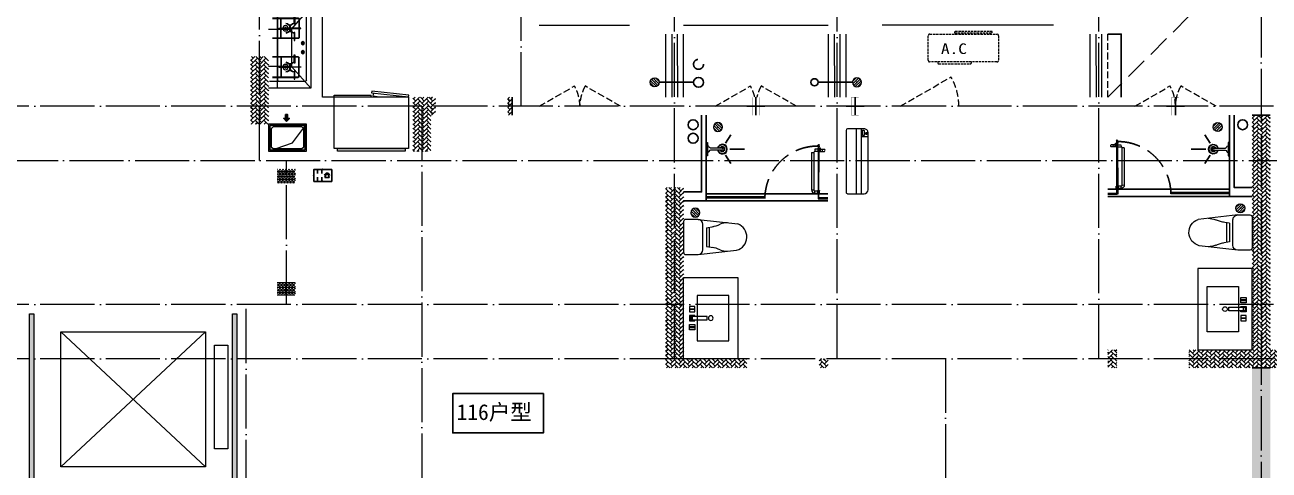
# Model space of a CAD drawing. Extents: x -518115 to 389031, y -231062 to 1628073.
# Drawn here: x 24617 to 38405, y 677722 to 682660 of the extents above; entities that cross this region are included whole.
import ezdxf
from ezdxf.enums import TextEntityAlignment as Align

# ---------------------------------------------------------------- set-up
doc = ezdxf.new("R2010")
doc.units = 0
doc.header["$LTSCALE"] = 1000
doc.header["$MEASUREMENT"] = 0
doc.linetypes.add('DASH', pattern=[0.35, 0.25, -0.1])
doc.linetypes.add('DOTE', pattern=[2.42, 2, -0.2, 0.02, -0.2])
for name, color, linetype, lineweight in [('3.5方案汇报，与郭总、侯月琴确定户型_t8$0$STAIR', 2, 'Continuous', 18), ('DOTE', 19, 'DOTE', 9), ('LVTRY', 1, 'Continuous', 13), ('PUB_HATCH', 8, 'Continuous', 9), ('WINDOW', 144, 'Continuous', 15), ('填充', 251, 'Continuous', 5), ('平面-栏杆', 135, 'Continuous', 15), ('平面-看线', 45, 'Continuous', 15), ('平面-空调室内机', 176, 'Continuous', 9), ('平面-空调预留孔', 173, 'Continuous', 15), ('空调', 76, 'Continuous', 13), ('立面-洞口示意', 152, 'Continuous', 13)]:
    doc.layers.add(name, color=color, linetype=linetype, lineweight=lineweight)
for name, color, linetype in [('AH-FURNITURE', 1, 'Continuous'), ('EQUIP-安防', 3, 'Continuous'), ('IP-bath&kitchen-JOHNSON', 4, 'Continuous'), ('P-bath&kitchen-JOHNSON', 4, 'Continuous'), ('VPIPE-中水', 122, 'Continuous'), ('VPIPE-凝结', 150, 'Continuous'), ('VPIPE-废水', 31, 'Continuous'), ('VPIPE-雨水', 4, 'DASH'), ('保温', 6, 'Continuous'), ('卫生间', 6, 'Continuous'), ('建筑-排气道', 9, 'Continuous'), ('机电标识类', 1, 'Continuous'), ('看线', 251, 'Continuous')]:
    doc.layers.add(name, color=color, linetype=linetype)
doc.styles.add('_TEL_DIM', font='SIMPLEX', dxfattribs={"width": 0.8, "height": 3.5, "bigfont": 'HZTXT'})
doc.styles.add('DIM_FONT', font='SIMPLEX.shx', dxfattribs={"width": 0.56})
doc.styles.add('黑体', font='')
doc.styles.get('黑体').set_extended_font_data('SimHei')
pattern_1 = [(45, (0, 0), (0, 47.4157523), [100.584, -33.528]), (135, (23.708, 23.708), (3e-15, 47.4157523), [100.584, -33.528])]
pattern_2 = [(90, (0, 0), (-16.49778, 1e-15), [9.525, -19.05]), (210, (0, 0), (8.24889, -14.2874966), [9.525, -19.05]), (150, (6e-16, 9.525), (-8.24889, -14.2874966), [9.525, -19.05])]
pattern_3 = [(45, (-445516.58, -596748.81), (0, 47.4157523), [100.584, -33.528]), (135, (-445492.87, -596725.102), (3e-15, 47.4157523), [100.584, -33.528])]

# ---------------------------------------------------------------- blocks, each defined once
blk = doc.blocks.new('rrrrrrrrrrrra')
for p, q in [((-112, 459), (-112, 324)), ((253, 484), (-87, 484)), ((278, 324), (278, 459)), ((-112, 324), (-64, -103)), ((278, 324), (228, -116)), ((-59, 271), (224, 271)), ((-21, 232), (-34, 154)), ((191, 200), (-26, 200)), ((186, 232), (-21, 232)), ((186, 232), (199, 154))]:
    blk.add_line(p, q)
for centre, radius, start, end in [((-87, 459), 25, 90, 180), ((253, 459), 25, 0, 90), ((-59, 324), 53.3, 180, 270), ((224, 324), 53.3, 270, 0), ((-323, 210), 294, 333.5369, 351.4828), ((488, 210), 294, 188.5172, 206.4631), ((149, -3), 224, 158.5202, 180), ((16, -3), 224, 0, 21.4798), ((84, -64), 153, 195.0773, 340.1181)]:
    blk.add_arc(centre, radius, start, end)
blk = doc.blocks.new('A$C1E0F638F')
for points in [[(500, 435), (500, 85), (0, 85), (0, 435)], [(270, 30), (230, 30), (230, 195), (270, 195)], [(120, 0), (180, 0), (180, 60), (120, 60)], [(147, 55), (153, 55), (153, 5), (147, 5)], [(230, 30), (270, 30), (270, 10), (230, 10)], [(380, 0), (320, 0), (320, 60), (380, 60)], [(353, 55), (347, 55), (347, 5), (353, 5)]]:
    blk.add_lwpolyline(points, close=True)
blk.add_lwpolyline([(270, 60), (280, 60), (280, 0), (220, 0), (220, 60), (230, 60)])
blk.add_circle((250, 236), 26)
blk = doc.blocks.new('$lvtry$00000171')
for p, q in [((-74, 11), (-11, 74)), ((-70, -27), (27, 70)), ((-53, -53), (53, 53)), ((-27, -70), (70, 27)), ((11, -74), (74, -11))]:
    blk.add_line(p, q)
blk.add_circle((0, 0), 75)
blk.add_point((0, 0))
blk = doc.blocks.new('135')
blk.add_hatch(color=256).paths.add_polyline_path([(5, 2), (4, -1), (-5, 2), (-4, 5)])
for p, q in [((-6, 19), (-3, 19)), ((-3, 19), (-6, 19)), ((-6, 3), (5, -2)), ((-6, 3), (-5, 3)), ((-5, 11), (-5, 31)), ((5, 11), (-5, 11)), ((5, 10), (-5, 10)), ((-5, 3), (-4, 6)), ((-4, 6), (5, 2)), ((0, 0), (0, 39)), ((6, 19), (3, 19)), ((3, 19), (6, 19)), ((4, -1), (5, 2)), ((5, 11), (5, 32)), ((4, -1), (6, -2))]:
    blk.add_line(p, q)
for centre, radius, start, end in [((6, 16), 13.5, 151.0147, 204.8403), ((13, 4), 20.5, 163.0924, 182.0012), ((-6, 4), 1, 184.2275, 248.4661), ((-5, 22), 0.5, 335.7643, 151.0147), ((4, 18), 9.42, 155.7643, 171.9773), ((9, 15), 14.6, 166.278, 198.0953), ((14, 4), 19.5, 163.7443, 182.5269), ((-5, 3), 0.5, 181.9385, 247.2597), ((5, 22), 0.5, 29.8425, 204.574), ((-6, 17), 11.7, 10.475, 24.574), ((-6, 15), 12.4, 338.6449, 16.0476), ((29, 7), 24, 172.9439, 199.2318), ((-6, 16), 13.4, 334.9111, 29.8425), ((26, 6), 20.6, 169.1454, 199.9526), ((6, -1), 1.17, 247.4597, 19.9526), ((6, -1), 0.5, 247.4597, 19.2318)]:
    blk.add_arc(centre, radius, start, end)
blk.add_open_spline([(-5, 31), (-4, 31), (-2, 33), (1, 29), (3, 31), (5, 32)], degree=3, knots=[0, 0, 0, 0, 3.066329, 6.218313, 11.124135, 11.124135, 11.124135, 11.124135])
blk = doc.blocks.new('SDFAWERAWER')
at = {"layer": 'LVTRY', "color": 1}
for p, q in [((593941, -1242210), (593784, -1242595)), ((593965, -1242220), (593807, -1242604)), ((593941, -1242210), (593965, -1242220)), ((593988, -1242191), (593978, -1242214)), ((594007, -1242226), (593978, -1242214)), ((594017, -1242203), (593988, -1242191)), ((594016, -1242220), (594027, -1242193)), ((594016, -1242220), (594022, -1242223)), ((594026, -1242204), (594018, -1242222)), ((594018, -1242222), (594021, -1242220)), ((594025, -1242211), (594021, -1242220)), ((594023, -1242221), (594022, -1242223)), ((594022, -1242223), (594024, -1242222)), ((594023, -1242211), (594030, -1242194)), ((594024, -1242221), (594024, -1242222)), ((594025, -1242211), (594031, -1242197)), ((594027, -1242193), (594033, -1242195)), ((594028, -1242234), (594078, -1242255)), ((594030, -1242194), (594031, -1242197)), ((594032, -1242197), (594033, -1242195)), ((594033, -1242195), (594034, -1242197)), ((594034, -1242198), (594034, -1242197)), ((594047, -1242201), (594036, -1242229)), ((594036, -1242229), (594039, -1242230)), ((594037, -1242211), (594088, -1242232)), ((594039, -1242230), (594045, -1242214)), ((594039, -1242230), (594042, -1242228)), ((594042, -1242228), (594051, -1242205)), ((594050, -1242202), (594043, -1242218)), ((594047, -1242201), (594050, -1242202)), ((594050, -1242202), (594051, -1242205)), ((594057, -1242246), (594067, -1242223)), ((593784, -1242595), (593807, -1242604)), ((593803, -1242641), (593813, -1242618)), ((593803, -1242641), (593833, -1242653)), ((593813, -1242618), (593842, -1242630)), ((593842, -1242630), (593833, -1242653)), ((593834, -1242656), (593833, -1242653)), ((593845, -1242629), (593834, -1242656)), ((593836, -1242657), (593834, -1242656)), ((593848, -1242630), (593836, -1242657)), ((593845, -1242629), (593842, -1242630)), ((593848, -1242630), (593845, -1242629)), ((593847, -1242662), (593858, -1242634)), ((593847, -1242662), (593850, -1242663)), ((593850, -1242663), (593861, -1242635)), ((593852, -1242662), (593862, -1242637)), ((593858, -1242634), (593861, -1242635)), ((593861, -1242635), (593862, -1242637))]:
    blk.add_line(p, q, dxfattribs=at)
blk.add_lwpolyline([(593823, -1242717), (594046, -1242174), (594037, -1242170), (593814, -1242713)], close=True, dxfattribs=at)
blk.add_arc((594075, -1242240), 15.3, 281.7932, 33.7019, dxfattribs=at)
for centre, major_axis, start_param, end_param in [((593974, -1242224), (3.93, 9.6), 0, 1.570796), ((593817, -1242608), (13.5, 33.1), 1.570796, 3.141593), ((593817, -1242608), (3.93, 9.6), 1.570796, 3.141593)]:
    blk.add_ellipse(centre, major_axis=major_axis, ratio=1, start_param=start_param, end_param=end_param, dxfattribs=at)
at = {"layer": 'P-bath&kitchen-JOHNSON', "color": 8, "linetype": 'DASH'}
blk.add_arc((593810, -1242714), 586, 67.5369, 157.1325, dxfattribs=at)
at = {"layer": 'LVTRY', "color": 1, "xscale": -1, "rotation": 157.7329157530927}
blk.add_blockref('135', (594045, -1242162), dxfattribs=at)
blk = doc.blocks.new('A$C5DCB2F21')
at = {"layer": 'IP-bath&kitchen-JOHNSON', "color": 8}
for p, q in [((-68, -213), (-158, -275)), ((0, -261), (0, -425)), ((68, -213), (158, -275))]:
    blk.add_line(p, q, dxfattribs=at)
at = {"layer": 'IP-bath&kitchen-JOHNSON', "color": 250}
for centre, major_axis, ratio, start_param, end_param in [((0, -179), (-51, 0), 0.990052, -1.36297, 4.504563), ((0, -178), (-26.8, 0), 0.994812, -1.167677, 4.309269)]:
    blk.add_ellipse(centre, major_axis=major_axis, ratio=ratio, start_param=start_param, end_param=end_param, dxfattribs=at)
at = {"layer": 'LVTRY', "color": 1}
for p, q in [((74, 0), (-74, 0)), ((-10, -174), (-10, -49)), ((11, -174), (11, -49))]:
    blk.add_line(p, q, dxfattribs=at)
blk.add_lwpolyline([(74, 0), (74, -16), (-74, -16), (-74, 0)], dxfattribs=at)
for points in [[(-26, -31, -0.364142), (-38, -16, -0.020495)], [(-10, -49, 0.214893), (-26, -31, 7.649644)], [(11, -49, -0.21439), (26, -31, -7.649644)], [(26, -31, 0.364142), (38, -16, 0.020495)]]:
    blk.add_lwpolyline(points, format="xyb", dxfattribs=at)
blk.add_arc((0, -174), 10.5, 180, 0, dxfattribs=at)
for centre, major_axis, ratio, start_param, end_param in [((0, -181), (53.6, 0), 0.987577, 1.76809, 7.656688), ((-12, -165), (0, 1.43), 0.85, -1.570796, 4.712389), ((-12, -189), (0, 1.43), 0.85, 4.712389, 10.995574), ((12, -165), (0, 1.43), 0.85, 4.712389, 10.995574), ((12, -189), (0, 1.43), 0.85, 4.712389, 10.995574)]:
    blk.add_ellipse(centre, major_axis=major_axis, ratio=ratio, start_param=start_param, end_param=end_param, dxfattribs=at)
blk = doc.blocks.new('GDGDRGDGRD')
at = {"layer": 'IP-bath&kitchen-JOHNSON'}
for p, q in [((490533, 524228), (491883, 524228)), ((490533, 524193), (491183, 524193)), ((490533, 524183), (491183, 524183)), ((490533, 524148), (491883, 524148)), ((491183, 524183), (491183, 524193)), ((491883, 524183), (491783, 524183)), ((491783, 524173), (491783, 524183)), ((491883, 524173), (491783, 524173))]:
    blk.add_line(p, q, dxfattribs=at)
at = {"layer": 'IP-bath&kitchen-JOHNSON', "color": 8}
for points in [[(490533, 525048), (490533, 524148), (490283, 524148)], [(490483, 525048), (490483, 524248), (490283, 524248)]]:
    blk.add_lwpolyline(points, dxfattribs=at)
at = {"layer": 'LVTRY', "color": 1}
blk.add_lwpolyline([(490883, 522448), (490283, 522448), (490283, 523348), (490883, 523348)], close=True, dxfattribs=at)
at = {"layer": 'IP-bath&kitchen-JOHNSON'}
for name, p, rotation in [('A$C5DCB2F21', (490533, 524673), 90.008488524447), ('SDFAWERAWER', (-528536, 1449334), 22.25976934310711)]:
    blk.add_blockref(name, p, dxfattribs=dict(at, rotation=rotation))
at = {"layer": 'LVTRY', "xscale": -0.6666666667107826, "yscale": 0.6666666667107826}
for p in [(490663, 524918), (490413, 524018)]:
    blk.add_blockref('$lvtry$00000171', p, dxfattribs=at)
at = {"layer": 'LVTRY', "color": 1, "extrusion": (0, 0, -1), "xscale": -1, "zscale": -1, "rotation": 270}
blk.add_blockref('rrrrrrrrrrrra', (-490766, 523666), dxfattribs=at)
at = {"layer": 'LVTRY', "color": 1, "xscale": -1, "rotation": 270}
blk.add_blockref('A$C1E0F638F', (490347, 522649), dxfattribs=at)
blk = doc.blocks.new('rtyg7uyhg')
at = {"layer": 'LVTRY'}
for p, q in [((193590, 45458), (193590, 45069)), ((194235, 45489), (193621, 45489)), ((193682, 45407), (193888, 45407)), ((193896, 45430), (193858, 45326)), ((193875, 45316), (193946, 45401)), ((193926, 45440), (193940, 45432)), ((194112, 45407), (194173, 45407)), ((194265, 45069), (194265, 45458)), ((193621, 45131), (193621, 45346)), ((193858, 45326), (193875, 45316)), ((194010, 45346), (194010, 45131)), ((194051, 45131), (194051, 45346)), ((194235, 45346), (194235, 45131)), ((193621, 45039), (194235, 45039)), ((193948, 45069), (193682, 45069)), ((194173, 45069), (194112, 45069))]:
    blk.add_line(p, q, dxfattribs=at)
for centre, radius in [((193866, 45438), 20.5), ((193989, 45438), 20.5), ((194071, 45438), 20.5), ((193815, 45238), 25.6), ((194137, 45238), 25.6)]:
    blk.add_circle(centre, radius, dxfattribs=at)
for centre, radius, start, end in [((193621, 45458), 30.7, 90, 180), ((193682, 45346), 61.4, 90, 180), ((193916, 45423), 20.5, 60, 159.4623), ((193930, 45414), 20.5, 320.5377, 60), ((193948, 45346), 61.4, 360, 90), ((194112, 45346), 61.4, 90, 180), ((194173, 45346), 61.4, 360, 90), ((194235, 45458), 30.7, 360, 90), ((193682, 45131), 61.4, 180, 270), ((193948, 45131), 61.4, 270, 360), ((194112, 45131), 61.4, 180, 270), ((194173, 45131), 61.4, 270, 360), ((193621, 45069), 30.7, 180, 270), ((194235, 45069), 30.7, 270, 360)]:
    blk.add_arc(centre, radius, start, end, dxfattribs=at)
at = {"layer": 'LVTRY', "style": 'DIM_FONT', "width": 0.8, "flags": 9}
for tag in ['YSIZE', 'XSIZE']:
    blk.add_attdef(tag, (193928, 45488), '', height=0.5, rotation=90, dxfattribs=at)
blk = doc.blocks.new('A$C60D053AF')
at = {"layer": 'AH-FURNITURE', "color": 8}
for p, q in [((233, -90), (128, -90)), ((233, -110), (128, -110)), ((193, -71), (328, -71)), ((193, -91), (328, -91)), ((245, -129), (245, -122)), ((265, -129), (265, -122)), ((342, -97), (370, -143)), ((356, -83), (384, -129)), ((255, -281), (255, -251)), ((393, -281), (393, -251)), ((255, -281), (393, -281))]:
    blk.add_line(p, q, dxfattribs=at)
for points in [[(170, -68, 1), (170, -94), (193, -94), (193, -68)], [(234, -251), (414, -251, 0.414214), (424, -241), (424, -111, 0.414214), (414, -101), (234, -101, 0.414214), (224, -111), (224, -241, 0.414214)], [(268, -122), (268, -107, 0.414214), (248, -87), (233, -87), (233, -113), (242, -113), (242, -122)], [(242, -152, 1), (268, -152), (268, -129), (242, -129)], [(384, -161, 1), (402, -143), (386, -127), (368, -145)]]:
    blk.add_lwpolyline(points, format="xyb", close=True, dxfattribs=at)
for centre, radius in [((100, -100), 30), ((255, -152), 15), ((393, -152), 15), ((255, -152), 10), ((393, -152), 10)]:
    blk.add_circle(centre, radius, dxfattribs=at)
for radius in [40, 20]:
    blk.add_arc((328, -111), radius, 45, 90, dxfattribs=at)
blk = doc.blocks.new('A-Kitchen-7')
at = {"layer": 'LVTRY'}
for p, q in [((-519, 780), (-7, 834)), ((-515, 756), (-519, 780)), ((-4, 811), (-515, 756)), ((515, 756), (-515, 756)), ((-515, 756), (-515, 40)), ((-486, 761), (-485, 756)), ((-29, 767), (-112, 756)), ((-29, 767), (-35, 806)), ((-7, 834), (-4, 811)), ((515, 780), (0, 780)), ((0, 756), (0, 780)), ((515, 756), (515, 780)), ((515, 40), (515, 756)), ((-515, 40), (515, 40))]:
    blk.add_line(p, q, dxfattribs=at)
blk.add_lwpolyline([(-469, 40), (-469, 0), (469, 0), (469, 40)], close=True, dxfattribs=at)
blk = doc.blocks.new('*U70')
h = blk.add_hatch(color=5)
h.set_gradient(color1=(0, 0, 255), rotation=180, tint=1)
h.paths.add_polyline_path([(0, 0), (-6.35, -6.35), (-6.35, -2.159), (-15, -2.159), (-15, 2.159), (-6.35, 2.159), (-6.35, 6.35)])
at = {"color": 0, "linetype": 'Continuous'}
blk.add_lwpolyline([(0, 0), (-6.35, -6.35), (-6.35, -2.159), (-15, -2.159), (-15, 2.159), (-6.35, 2.159), (-6.35, 6.35)], close=True, dxfattribs=at)
blk = doc.blocks.new('sgrsefv')
at = {"layer": 'PUB_HATCH'}
blk.add_hatch(color=256, dxfattribs=at).paths.add_polyline_path([(1112933, 840916), (1112933, 840646), (1113073, 840646), (1113073, 840661), (1112968, 840661), (1112948, 840681), (1112948, 840881), (1112968, 840901), (1113288, 840901), (1113308, 840881), (1113308, 840681), (1113288, 840661), (1113183, 840661), (1113183, 840646), (1113323, 840646), (1113323, 840916)])
at = {"layer": 'LVTRY', "color": 1}
for p, q in [((1113073, 840661), (1113073, 840646)), ((1113183, 840661), (1113183, 840646))]:
    blk.add_line(p, q, dxfattribs=at)
for points in [[(1112918, 840931), (1113338, 840931), (1113338, 840631), (1112918, 840631)], [(1112933, 840916), (1113323, 840916), (1113323, 840646), (1112933, 840646)], [(1113288, 840661), (1112968, 840661), (1112948, 840681), (1112948, 840881), (1112968, 840901), (1113288, 840901), (1113308, 840881), (1113308, 840681), (1113288, 840661)]]:
    blk.add_lwpolyline(points, close=True, dxfattribs=at)
at = {"layer": '立面-洞口示意'}
blk.add_lwpolyline([(1112918, 840931), (1113182, 840837), (1113338, 840631)], dxfattribs=at)
at = {"layer": '建筑-排气道', "xscale": -5, "yscale": 5, "zscale": 5, "rotation": 270}
blk.add_blockref('*U70', (1113118, 840599), dxfattribs=at)
blk = doc.blocks.new('FRSDFDGDGDRGDR')
at = {"layer": '平面-空调预留孔'}
for p, q in [((699612, 775044), (699612, 775441)), ((699619, 775448), (699746, 775448)), ((699720, 775342), (699720, 775143)), ((699727, 775349), (699740, 775349)), ((699746, 775448), (699746, 775355)), ((699746, 775037), (699619, 775037)), ((699727, 775136), (699740, 775136)), ((699746, 775130), (699746, 775037))]:
    blk.add_line(p, q, dxfattribs=at)
blk.add_lwpolyline([(699766, 775167), (699793, 775154), (699793, 775057), (699766, 775044), (699766, 775018), (699619, 775018, -0.414214), (699593, 775044), (699593, 775441, -0.414214), (699619, 775468), (699766, 775468), (699766, 775441), (699793, 775428), (699793, 775332), (699766, 775318)], format="xyb", close=True, dxfattribs=at)
for centre, radius in [((699740, 775332), 10.6), ((699740, 775243), 15.8), ((699740, 775154), 10.6)]:
    blk.add_circle(centre, radius, dxfattribs=at)
for centre, start, end in [((699619, 775441), 90, 180), ((699727, 775342), 90, 180), ((699740, 775355), 270, 360), ((699619, 775044), 180, 270), ((699727, 775143), 180, 270), ((699740, 775130), 0, 90)]:
    blk.add_arc(centre, 6.6, start, end, dxfattribs=at)
blk = doc.blocks.new('GDGDRGDRGRD')
at = {"layer": 'LVTRY', "color": 251}
for p, q in [((430081, 371515), (429865, 371758)), ((430335, 371758), (429865, 371758)), ((429865, 371758), (429865, 370858)), ((430235, 370858), (430235, 371758)), ((430335, 371515), (430081, 371515)), ((430081, 371515), (430081, 371100)), ((429865, 370858), (430081, 371100)), ((430081, 371100), (430335, 371100)), ((429865, 370858), (430335, 370858))]:
    blk.add_line(p, q, dxfattribs=at)
at = {"layer": 'LVTRY'}
for p, q in [((429915, 370948), (429915, 371668)), ((429925, 371678), (430325, 371678)), ((429995, 371628), (429995, 371418)), ((430000, 371628), (430000, 371418)), ((430290, 371638), (430005, 371638)), ((430290, 371633), (430005, 371633)), ((430045, 371658), (430045, 371568)), ((430050, 371658), (430045, 371658)), ((430050, 371568), (430050, 371658)), ((430195, 371418), (430195, 371628)), ((430200, 371418), (430200, 371628)), ((430235, 371668), (430235, 370948)), ((429975, 371526), (430102, 371526)), ((429975, 371521), (429975, 371526)), ((430102, 371521), (429975, 371521)), ((430045, 371568), (430050, 371568)), ((430045, 371388), (430045, 371478)), ((430045, 371478), (430050, 371478)), ((430050, 371478), (430050, 371388)), ((430220, 371526), (430092, 371526)), ((430092, 371526), (430092, 371521)), ((430092, 371521), (430220, 371521)), ((430102, 371526), (430102, 371521)), ((430220, 371521), (430220, 371526)), ((430235, 371100), (430235, 371515)), ((429935, 371358), (429974, 371358)), ((429955, 371339), (429955, 371378)), ((430005, 371413), (430290, 371413)), ((430005, 371408), (430290, 371408)), ((430050, 371388), (430045, 371388)), ((429935, 371258), (429974, 371258)), ((429955, 371239), (429955, 371278)), ((429995, 370988), (429995, 371198)), ((430000, 370988), (430000, 371198)), ((430005, 371208), (430290, 371208)), ((430005, 371203), (430290, 371203)), ((430045, 371228), (430045, 371138)), ((430050, 371228), (430045, 371228)), ((430050, 371138), (430050, 371228)), ((430195, 371198), (430195, 370988)), ((430200, 371198), (430200, 370988)), ((430102, 371096), (429975, 371096)), ((429975, 371096), (429975, 371091)), ((429975, 371091), (430102, 371091)), ((430045, 371138), (430050, 371138)), ((430045, 370958), (430045, 371048)), ((430045, 371048), (430050, 371048)), ((430050, 371048), (430050, 370958)), ((430092, 371091), (430092, 371096)), ((430092, 371096), (430220, 371096)), ((430220, 371091), (430092, 371091)), ((430102, 371091), (430102, 371096)), ((430220, 371096), (430220, 371091)), ((430325, 370938), (429925, 370938)), ((430290, 370983), (430005, 370983)), ((430290, 370978), (430005, 370978)), ((430050, 370958), (430045, 370958))]:
    blk.add_line(p, q, dxfattribs=at)
blk.add_lwpolyline([(429609, 370758), (429735, 370758), (429735, 371758), (427635, 371758)], dxfattribs=at)
for centre, radius in [((430147, 371523), 29.7), ((430147, 371523), 11.7), ((429955, 371358), 17), ((429955, 371258), 17), ((430147, 371093), 29.7), ((430147, 371093), 11.7)]:
    blk.add_circle(centre, radius, dxfattribs=at)
for centre, radius, start, end in [((429925, 371668), 10, 90, 180), ((430005, 371628), 10, 90, 180), ((430005, 371628), 5, 90, 180), ((430190, 371628), 10, 0, 90), ((430190, 371628), 5, 0, 90), ((430225, 371668), 10, 0, 90), ((430047, 371523), 56.7, 2.2742, 87.7258), ((430047, 371523), 52.2, 2.4704, 87.5296), ((430047, 371523), 56.7, 272.2742, 357.7258), ((430047, 371523), 52.2, 272.4704, 357.5296), ((430147, 371523), 56.7, 92.2742, 177.7258), ((430147, 371523), 56.7, 182.2742, 267.7258), ((430147, 371523), 52.2, 92.4704, 177.5296), ((430147, 371523), 52.2, 182.4704, 267.5296), ((430005, 371418), 10, 180, 270), ((430005, 371418), 5, 180, 270), ((430190, 371418), 5, 270, 0), ((430190, 371418), 10, 270, 0), ((430005, 371198), 10, 90, 180), ((430005, 371198), 5, 90, 180), ((430190, 371198), 10, 0, 90), ((430190, 371198), 5, 0, 90), ((430047, 371093), 56.7, 2.2742, 87.7258), ((430047, 371093), 52.2, 2.4704, 87.5296), ((430047, 371093), 56.7, 272.2742, 357.7258), ((430047, 371093), 52.2, 272.4704, 357.5296), ((430147, 371093), 56.7, 92.2742, 177.7258), ((430147, 371093), 56.7, 182.2742, 267.7258), ((430147, 371093), 52.2, 92.4704, 177.5296), ((430147, 371093), 52.2, 182.4704, 267.5296), ((429925, 370948), 10, 180, 270), ((430005, 370988), 10, 180, 270), ((430005, 370988), 5, 180, 270), ((430190, 370988), 5, 270, 0), ((430190, 370988), 10, 270, 0), ((430225, 370948), 10, 270, 0)]:
    blk.add_arc(centre, radius, start, end, dxfattribs=at)
at = {"xscale": -1, "rotation": 270}
blk.add_blockref('FRSDFDGDGDRGDR', (-345583, -327434), dxfattribs=at)
for name, p, rotation in [('A$C60D053AF', (430135, 372358), 270), ('sgrsefv', (1543253, 1211090), 180)]:
    blk.add_blockref(name, p, dxfattribs=dict(rotation=rotation))
at = {"xscale": -1}
blk.add_blockref('rtyg7uyhg', (622600, 326770), dxfattribs=at)
at = {"layer": 'LVTRY', "color": 1, "extrusion": (0, 0, -1), "xscale": -0.7999999999883585, "yscale": 0.7999999999883585, "zscale": -0.7999999999883585}
blk.add_blockref('A-Kitchen-7', (-429197, 370159), dxfattribs=at)
blk = doc.blocks.new('GDFGDGRD')
at = {"layer": '保温', "linetype": 'ByBlock', "ltscale": 10}
h = blk.add_hatch(dxfattribs=at)
h.set_pattern_fill('AR-HBONE', color=251, scale=55)
h.set_pattern_definition(pattern_1)
h.paths.add_polyline_path([(434617, 372724), (434417, 372724), (434416, 373474), (434616, 373474)])
h = blk.add_hatch(dxfattribs=at)
h.set_pattern_fill('AR-HBONE', color=251, scale=55)
h.set_pattern_definition(pattern_1)
h.paths.add_polyline_path([(436215, 372424), (436217, 373024), (436417, 373024), (436415, 372424)])
h = blk.add_hatch(dxfattribs=at)
h.set_pattern_fill('AR-HBONE', color=251, scale=55)
h.set_pattern_definition(pattern_1)
h.paths.add_polyline_path([(436417, 372824), (436417, 373024), (436467, 373024), (436467, 372824)])
h = blk.add_hatch(dxfattribs=at)
h.set_pattern_fill('AR-HBONE', color=251, scale=55)
h.set_pattern_definition(pattern_1)
h.paths.add_polyline_path([(437267, 372824), (437267, 373024), (437317, 373024), (437317, 372824)])
at = {"layer": '保温', "linetype": 'Continuous', "ltscale": 10}
h = blk.add_hatch(dxfattribs=at)
h.set_pattern_fill('HEX', color=251, scale=10, angle=90, style=0)
h.set_pattern_definition(pattern_2)
h.paths.add_polyline_path([(434917, 372074), (434717, 372074), (434716, 372224), (434916, 372224)])
at = {"layer": '保温', "linetype": 'ByBlock', "ltscale": 10}
h = blk.add_hatch(dxfattribs=at)
h.set_pattern_fill('AR-HBONE', color=251, scale=55)
h.set_pattern_definition(pattern_1)
h.paths.add_polyline_path([(439017, 370024), (439017, 372024), (439217, 372024), (439217, 370024)])
at = {"layer": '保温', "linetype": 'Continuous', "ltscale": 10}
h = blk.add_hatch(dxfattribs=at)
h.set_pattern_fill('HEX', color=251, scale=10, angle=90, style=0)
h.set_pattern_definition(pattern_2)
h.paths.add_polyline_path([(434917, 370824), (434717, 370824), (434716, 370974), (434916, 370974)])
at = {"layer": '保温', "linetype": 'ByBlock', "ltscale": 10}
h = blk.add_hatch(dxfattribs=at)
h.set_pattern_fill('AR-HBONE', color=251, scale=55)
h.set_pattern_definition(pattern_1)
h.paths.add_polyline_path([(443916, 370024), (443916, 370224), (444016, 370224), (444016, 370024)])
h = blk.add_hatch(dxfattribs=at)
h.set_pattern_fill('AR-HBONE', color=251, scale=55)
h.set_pattern_definition(pattern_1)
h.paths.add_polyline_path([(439217, 370024), (439217, 370124), (439917, 370124), (439917, 370024)])
h = blk.add_hatch(dxfattribs=at)
h.set_pattern_fill('AR-HBONE', color=251, scale=55)
h.set_pattern_definition(pattern_1)
h.paths.add_polyline_path([(440717, 370024), (440717, 370124), (440817, 370124), (440817, 370024)])
at = {"layer": '保温', "color": 251, "linetype": 'ByBlock', "ltscale": 10}
blk.add_line((437317, 373024), (437317, 372824), dxfattribs=at)
blk = doc.blocks.new('A$C001338C2')
for p, q in [((0, 249), (0, 22)), ((845, 304), (55, 304)), ((109, 215), (109, 304)), ((900, 22), (900, 249)), ((22, 0), (878, 0))]:
    blk.add_line(p, q)
at = {"lineweight": 5}
for p, q in [((900, 215), (0, 215)), ((900, 143), (0, 143))]:
    blk.add_line(p, q, dxfattribs=at)
for points in [[(89, 226), (22, 226, -0.414214), (17, 232), (17, 243, -0.414214), (22, 249), (89, 249, -0.414214), (95, 243), (95, 232, -0.414214)], [(73, 275), (57, 275, -0.414214), (51, 281), (51, 283, -0.414214), (57, 289), (73, 289, -0.414214), (79, 283), (79, 281, -0.414214)]]:
    blk.add_lwpolyline(points, format="xyb", close=True)
for centre, radius, start, end in [((55, 249), 55, 90, 180), ((845, 249), 55, 360, 90), ((22, 22), 22, 180, 270), ((878, 22), 22, 270, 360)]:
    blk.add_arc(centre, radius, start, end)
blk = doc.blocks.new('dongkong')
blk.add_wipeout([(-603756, 210771), (-603756, 210571), (-603836, 210571), (-603836, 210771)])
at = {"layer": '机电标识类', "color": 250, "linetype": 'DASH', "ltscale": 400}
for p, q in [((-603796, 210771), (-603796, 210571)), ((-603896, 210671), (-603696, 210671))]:
    blk.add_line(p, q, dxfattribs=at)
at = {"layer": '空调', "color": 6, "linetype": 'DASH', "const_width": 2}
blk.add_lwpolyline([(-603756, 210771), (-603756, 210571), (-603836, 210571), (-603836, 210771)], close=True, dxfattribs=at)
blk = doc.blocks.new('DSGDFGF')
at = {"layer": 'IP-bath&kitchen-JOHNSON'}
for p, q in [((676542, 342985), (677892, 342985)), ((676542, 342950), (677192, 342950)), ((676542, 342940), (677192, 342940)), ((677192, 342940), (677192, 342950)), ((677892, 342940), (677792, 342940)), ((677792, 342930), (677792, 342940)), ((677892, 342930), (677792, 342930)), ((676542, 342905), (677892, 342905))]:
    blk.add_line(p, q, dxfattribs=at)
at = {"layer": 'IP-bath&kitchen-JOHNSON', "color": 8}
for points in [[(676542, 343855), (676542, 342905), (676292, 342905)], [(676492, 343855), (676492, 343005), (676292, 343005)]]:
    blk.add_lwpolyline(points, dxfattribs=at)
at = {"layer": 'LVTRY', "color": 1}
blk.add_lwpolyline([(676892, 341155), (676292, 341155), (676292, 342055), (676892, 342055)], close=True, dxfattribs=at)
at = {"layer": 'IP-bath&kitchen-JOHNSON'}
for name, p, rotation in [('A$C5DCB2F21', (676542, 343480), 90.00848852444699), ('SDFAWERAWER', (-342526, 1268091), 22.25976934310714)]:
    blk.add_blockref(name, p, dxfattribs=dict(at, rotation=rotation))
at = {"layer": 'LVTRY', "xscale": -0.6666666667107826, "yscale": 0.6666666667107826}
for p in [(676672, 343725), (676422, 342775)]:
    blk.add_blockref('$lvtry$00000171', p, dxfattribs=at)
at = {"layer": 'LVTRY', "color": 1, "extrusion": (0, 0, -1), "xscale": -1, "zscale": -1, "rotation": 270}
blk.add_blockref('rrrrrrrrrrrra', (-676776, 342423), dxfattribs=at)
at = {"layer": 'LVTRY', "color": 1, "xscale": -1, "rotation": 270}
blk.add_blockref('A$C1E0F638F', (676357, 341356), dxfattribs=at)
blk = doc.blocks.new('HFHFTHFD')
at = {"layer": 'DOTE', "linetype": 'DOTE', "ltscale": 0.3}
for p, q in [((434517, 603949), (434517, 612949)), ((437417, 604549), (437417, 612949)), ((439117, 601749), (439117, 612949)), ((440917, 601749), (440917, 612949)), ((443817, 601749), (443817, 612949)), ((445617, 612949), (445617, 593449)), ((472617, 604549), (418617, 604549)), ((436316, 604549), (436317, 593449)), ((418617, 603949), (472617, 603949)), ((434817, 602349), (434817, 603949)), ((472617, 602349), (418617, 602349)), ((434367, 600249), (434367, 602349)), ((472617, 601749), (418617, 601749)), ((442117, 601749), (442117, 593449))]:
    blk.add_line(p, q, dxfattribs=at)
blk = doc.blocks.new('A$C718F517F')
at = {"layer": '保温', "linetype": 'ByBlock', "ltscale": 10}
h = blk.add_hatch(dxfattribs=at)
h.set_pattern_fill('AR-HBONE', color=251, scale=55)
h.set_pattern_definition(pattern_3)
edge = h.paths.add_edge_path()
edge.add_line((200, 5100), (200, 7700))
edge.add_line((200, 7700), (0, 7700))
edge.add_line((0, 7700), (0, 5100))
edge.add_line((0, 5100), (200, 5100))
h = blk.add_hatch(dxfattribs=at)
h.set_pattern_fill('AR-HBONE', color=251, scale=55)
h.set_pattern_definition(pattern_3)
edge = h.paths.add_edge_path()
edge.add_line((900, 4900), (900, 5100))
edge.add_line((900, 5100), (-700, 5100))
edge.add_line((-700, 5100), (-700, 4900))
edge.add_line((-700, 4900), (900, 4900))
at = {"layer": '保温', "linetype": 'Continuous', "ltscale": 10}
h = blk.add_hatch(dxfattribs=at)
h.set_pattern_fill('HEX', color=251, scale=10, angle=90, style=0)
h.set_pattern_definition([(90, (-503782.47, -516048.461), (-16.49778, 1e-15), [9.525, -19.05]), (210, (-503782.47, -516048.461), (8.24889, -14.2874966), [9.525, -19.05]), (150, (-503782.47, -516038.936), (-8.24889, -14.2874966), [9.525, -19.05])])
h.paths.add_polyline_path([(0, 0), (200, 0), (200, 4900), (0, 4900)])
at = {"layer": '保温', "color": 251, "linetype": 'ByBlock', "ltscale": 10}
for p, q in [((0, 7700), (200, 7700)), ((0, 4900), (200, 4900)), ((0, 0), (200, 0))]:
    blk.add_line(p, q, dxfattribs=at)
blk = doc.blocks.new('A$C148B7D8E')
at = {"layer": '卫生间', "color": 159, "linetype": 'DASH', "true_color": 0x22346e}
blk.add_line((24300, 9000), (23400, 8100), dxfattribs=at)
blk = doc.blocks.new('$equip$00002628')
at = {"linetype": 'Continuous'}
for p, q in [((-0.625, 0.415), (0.625, 0.415)), ((-0.625, -0.415), (-0.625, 0.415)), ((-0.472, 0.01), (-0.409, 0.01)), ((-0.446, -0.138), (-0.395, 0.058)), ((-0.395, 0.058), (-0.395, 0.058)), ((-0.395, 0.058), (-0.206, 0.058)), ((-0.206, 0.058), (-0.155, -0.138)), ((-0.191, 0.01), (-0.129, 0.01)), ((0.071, 0.129), (0.071, 0.415)), ((0.35, 0.129), (0.35, 0.415)), ((0.625, 0.415), (0.625, -0.415)), ((0.625, -0.415), (-0.625, -0.415)), ((-0.155, -0.138), (-0.446, -0.138)), ((0.071, -0.415), (0.071, -0.129)), ((0.35, -0.415), (0.35, -0.129))]:
    blk.add_line(p, q, dxfattribs=at)
at = {"const_width": 0.05}
blk.add_lwpolyline([(-0.625, 0.415), (0.625, 0.415), (0.625, -0.415), (-0.625, -0.415), (-0.625, 0.415), (0.625, 0.415)], dxfattribs=at)
at = {"linetype": 'Continuous'}
blk.add_arc((-0.3, -0.011), 0.173, 6.98974, 173.01026, dxfattribs=at)
for p in [(-0.625, 0), (0, 0.415), (0, -0.415), (0.625, 0)]:
    blk.add_point(p)
at = {"color": 7, "style": '_TEL_DIM', "flags": 1}
blk.add_attdef('A', text='', height=0.000025, dxfattribs=at).set_placement((0, 0), align=Align.MIDDLE_CENTER)
blk = doc.blocks.new('GHFHFHTFHCSDCS')
at = {"layer": 'EQUIP-安防', "xscale": -160, "yscale": 160, "zscale": 160}
blk.add_blockref('$equip$00002628', (435217, 372157), dxfattribs=at)
blk = doc.blocks.new('gsergvr')
at = {"layer": '平面-空调预留孔', "linetype": 'DASH', "ltscale": 0.1}
for p, q in [((34075, 17176), (34075, 17166)), ((34085, 17156), (34438, 17156)), ((34448, 17166), (34448, 17176))]:
    blk.add_line(p, q, dxfattribs=at)
blk.add_lwpolyline([(34679, 17515), (34260, 17515), (34260, 17500), (34679, 17500)], close=True, dxfattribs=at)
blk.add_lwpolyline([(34729, 17176), (33989, 17176, -0.414214), (33969, 17196), (33969, 17466, -0.414214), (33989, 17486), (34729, 17486, -0.414214), (34749, 17466), (34749, 17196, -0.414214)], format="xyb", close=True, dxfattribs=at)
for centre, start, end in [((34085, 17166), 180, 270), ((34438, 17166), 270, 0)]:
    blk.add_arc(centre, 10, start, end, dxfattribs=at)
at = {"layer": '平面-空调预留孔', "color": 251, "linetype": 'DASH', "ltscale": 0.1, "true_color": 0x636466, "style": '黑体', "width": 1.2}
blk.add_text('A.C', height=117, dxfattribs=at).set_placement((34111, 17265))
blk = doc.blocks.new('rtyryrtyeeretee')
at = {"layer": '平面-空调预留孔'}
blk.add_blockref('gsergvr', (635673, 326706), dxfattribs=at)

msp = doc.modelspace()

# ---------------------------------------------------------------- hatches: boundary and pattern name
at = {"layer": '填充'}
h = msp.add_hatch(dxfattribs=at)
h.set_pattern_fill('隔热材料02', color=256, scale=100, style=0)
h.set_pattern_definition([(0, (-1148391.82, 68818.54), (0, 50), []), (0, (-1148391.82, 68835.207), (0, 50), []), (270, (-1148348.077, 68843.84), (50, -9e-15), [5.01775, -44.98225]), (270, (-1148385.536, 68843.84), (50, -9e-15), [5.01775, -44.98225]), (90, (-1148360.024, 68809.91), (-50, 3e-15), [5.01775, -44.98225]), (90, (-1148373.59, 68809.91), (-50, 3e-15), [5.01775, -44.98225]), (180, (-1148341.794, 68801.874), (-6e-15, -50), [50.02425, 0.02425]), (135, (-1148355.75, 68804.383), (3e-15, 49.99987405), [4.268, -66.44275]), (116.56505, (-1148308.77, 68807.4), (0.00011283, 49.99993342), [2.805, -108.9985]), (116.56505, (-1148358.77, 68807.4), (0.00011283, 49.99993342), [2.805, -108.9985]), (153.43495, (-1148300.734, 68801.874), (-0.0001128, 49.9999334), [5.61, -106.1935]), (153.43495, (-1148350.734, 68801.874), (-0.0001128, 49.9999334), [5.61, -106.1935]), (63.43495, (-1148310.024, 68814.927), (-0.00011283, 49.99993342), [26.714, -85.0895]), (63.43495, (-1148360.024, 68814.927), (-0.00011283, 49.99993342), [26.714, -85.0895]), (116.56505, (-1148298.077, 68843.839), (0.00011283, 49.99993342), [2.805, -108.9985]), (116.56505, (-1148348.077, 68843.839), (0.00011283, 49.99993342), [2.805, -108.9985]), (135, (-1148349.33, 68846.347), (3e-15, 49.99987405), [4.268, -66.44275]), (153.43495, (-1148302.35, 68849.365), (-0.0001128, 49.9999334), [5.61, -106.1935]), (153.43495, (-1148352.35, 68849.365), (-0.0001128, 49.9999334), [5.61, -106.1935]), (45, (-1148384.28, 68846.347), (0, 49.99987405), [4.268, -66.44275]), (63.43495, (-1148335.536, 68843.839), (-0.00011283, 49.99993342), [2.805, -108.9985]), (63.43495, (-1148385.536, 68843.839), (-0.00011283, 49.99993342), [2.805, -108.9985]), (26.56505, (-1148331.264, 68849.365), (0.0001128, 49.9999334), [5.61, -106.1935]), (26.56505, (-1148381.264, 68849.365), (0.0001128, 49.9999334), [5.61, -106.1935]), (116.56505, (-1148323.59, 68814.927), (0.00011283, 49.99993342), [26.714, -85.0895]), (116.56505, (-1148373.59, 68814.927), (0.00011283, 49.99993342), [26.714, -85.0895]), (45, (-1148377.86, 68804.383), (0, 49.99987405), [4.268, -66.44275]), (63.43495, (-1148324.843, 68807.4), (-0.00011283, 49.99993342), [2.805, -108.9985]), (63.43495, (-1148374.843, 68807.4), (-0.00011283, 49.99993342), [2.805, -108.9985]), (26.56505, (-1148332.88, 68801.874), (0.0001128, 49.9999334), [5.61, -106.1935]), (26.56505, (-1148382.88, 68801.874), (0.0001128, 49.9999334), [5.61, -106.1935])])
h.paths.add_polyline_path([(26916.6, 679457.2), (26966.6, 679457.2), (26966.6, 677557.2), (24666.6, 677557.2), (24666.6, 679457.2), (24716.6, 679457.2), (24716.6, 677607.2), (26916.6, 677607.2)])

# ---------------------------------------------------------------- linework, layer by layer
at = {"color": 1}
msp.add_lwpolyline([(30363.6, 678570.8), (29357.6, 678570.8), (29357.6, 678134.8), (30363.6, 678134.8)], close=True, dxfattribs=at)
at = {"layer": '3.5方案汇报，与郭总、侯月琴确定户型_t8$0$STAIR'}
for p, q in [((26616.6, 679257.2), (25016.6, 677757.2)), ((25016.6, 679257.2), (26616.6, 677757.2))]:
    msp.add_line(p, q, dxfattribs=at)
for points in [[(25016.6, 677757.2), (25016.6, 679257.2), (26616.6, 679257.2), (26616.6, 677757.2)], [(26716.6, 677957.2), (26716.6, 679107.2), (26866.6, 679107.2), (26866.6, 677957.2)]]:
    msp.add_lwpolyline(points, close=True, dxfattribs=at)
at = {"layer": 'VPIPE-中水', "linetype": 'Continuous'}
for centre in [(32021.8, 681552.2), (38111.4, 681552.2), (32021.8, 681402.2)]:
    msp.add_circle(centre, 55, dxfattribs=at)
at = {"layer": 'VPIPE-凝结', "ltscale": 0.1}
for p, q in [((32026.6, 682022.7), (31646.6, 682022.7)), ((33406.6, 682022.7), (33786.6, 682022.7))]:
    msp.add_line(p, q, dxfattribs=at)
at = {"layer": 'VPIPE-凝结'}
msp.add_circle((33366.6, 682022.7), 40, dxfattribs=at)
at = {"layer": 'VPIPE-废水'}
msp.add_circle((32081.6, 682022.2), 55, dxfattribs=at)
at = {"layer": 'VPIPE-雨水'}
msp.add_circle((32081.6, 682222.2), 55, dxfattribs=at)
at = {"layer": 'WINDOW', "color": 250, "linetype": 'DASH', "ltscale": 0.3}
for points in [[(30316.6, 681757.2), (30706.3, 681982.1, -0.1316053), (30766.6, 681757.2)], [(31216.6, 681757.2), (30826.8, 681982.1, 0.1316053), (30766.6, 681757.2)], [(32266.5, 681757.2), (32656.2, 681982.1, -0.1316053), (32716.5, 681757.2)], [(33166.5, 681757.2), (32776.7, 681982.1, 0.1316053), (32716.5, 681757.2)], [(34316.6, 681757.2), (34879.7, 682081.8, -0.1314846), (34966.6, 681757.2)]]:
    msp.add_lwpolyline(points, format="xyb", dxfattribs=at)
at = {"layer": '填充'}
msp.add_lwpolyline([(26916.6, 679457.2), (26966.6, 679457.2), (26966.6, 677557.2), (24666.6, 677557.2), (24666.6, 679457.2), (24716.6, 679457.2), (24716.6, 677607.2), (26916.6, 677607.2)], close=True, dxfattribs=at)
at = {"layer": '平面-栏杆'}
for points in [[(31786.6, 682557.2), (31786.9, 681857.2)], [(31846.6, 682557.2), (31846.9, 681857.2)], [(33586.6, 682557.2), (33586.9, 681857.2)], [(33646.6, 682557.2), (33646.9, 681857.2)], [(36486.3, 682557.2), (36486.6, 681857.2)], [(36546.3, 682557.2), (36546.6, 681857.2)]]:
    msp.add_lwpolyline(points, dxfattribs=at)
at = {"layer": '平面-看线'}
msp.add_line((31916.9, 681857.2), (31916.6, 682557.2), dxfattribs=at)
at = {"layer": '平面-看线', "linetype": 'DASH', "ltscale": 0.3}
msp.add_line((36616.6, 681857.2), (36616.3, 682557.2), dxfattribs=at)
at = {"layer": '平面-看线'}
for points in [[(30316.6, 682657.2), (31316.6, 682657.2)], [(31916.6, 682657.2), (33516.6, 682657.2)], [(36016.6, 682657.2), (34116.6, 682657.2)], [(31716.6, 682557.2), (31716.9, 681857.2)], [(33516.6, 682557.2), (33516.9, 681857.2)], [(36416.3, 682557.2), (36416.6, 681857.2)]]:
    msp.add_lwpolyline(points, dxfattribs=at)
at = {"layer": '看线', "color": 202, "ltscale": 0.5}
msp.add_lwpolyline([(36766.3, 681857.2), (36766.3, 682557.2), (36616.3, 682557.2)], dxfattribs=at)

# ---------------------------------------------------------------- block references
at = {"xscale": -1}
for name, p in [('GDGDRGDRGRD', (457651.4, 311098.8)), ('GDGDRGDGRD', (528498.9, 156608.7))]:
    msp.add_blockref(name, p, dxfattribs=at)
for name, p in [('rtyryrtyeeretee', (-635015.3, 338366.1)), ('GDFGDGRD', (-407300, 308833.4)), ('GHFHFHTFHCSDCS', (-407300, 308833.4))]:
    msp.add_blockref(name, p)
at = {"layer": 'LVTRY', "yscale": 0.6666666667107825}
for p, xscale, rotation in [((31596.6, 682022.7), 0.6666666667107825, 269.9999999939778), ((33836.6, 682022.7), -0.6666666667107825, 90.00000000602213)]:
    msp.add_blockref('$lvtry$00000171', p, dxfattribs=dict(at, xscale=xscale, rotation=rotation))
at = {"layer": '平面-空调预留孔', "xscale": 0.8000000000465648, "yscale": 0.8000000000465648, "zscale": 0.8000000000465648, "rotation": 270.0000002334302}
msp.add_blockref('A$C001338C2', (33716.6, 681507.4), dxfattribs=at)

# ---------------------------------------------------------------- texts
at = {"color": 1, "style": '黑体'}
msp.add_text('116户型', height=175, dxfattribs=at).set_placement((29399.9, 678278.6))

# ---------------------------------------------------------------- next in the draw order: block references
at = {"layer": '平面-空调室内机', "ltscale": 0.3, "rotation": 180}
for p in [(-571079.5, 892428), (-566429.5, 892428.1)]:
    msp.add_blockref('dongkong', p, dxfattribs=at)

# ---------------------------------------------------------------- next in the draw order: linework, layer by layer
at = {"layer": 'WINDOW', "color": 250, "linetype": 'DASH', "ltscale": 0.3}
for points in [[(36916.5, 681757.2), (37306.2, 681982.1, -0.1316053), (37366.5, 681757.2)], [(37816.5, 681757.2), (37426.7, 681982.1, 0.1316053), (37366.5, 681757.2)]]:
    msp.add_lwpolyline(points, format="xyb", dxfattribs=at)

# ---------------------------------------------------------------- next in the draw order: block references
for name, p in [('HFHFTHFD', (-407300, 77208.4)), ('A$C148B7D8E', (13216.6, 673757.2)), ('DSGDFGF', (-644375.7, 337801.8)), ('A$C718F517F', (38216.6, 673957.2))]:
    msp.add_blockref(name, p)

# ---------------------------------------------------------------- next in the draw order: block references
at = {"layer": '平面-空调室内机', "ltscale": 0.3, "xscale": -1}
msp.add_blockref('dongkong', (-569979.7, 471086.5), dxfattribs=at)

# ---------------------------------------------------------------- next in the draw order: linework, layer by layer
at = {"layer": '平面-看线'}
msp.add_line((33716.9, 681857.2), (33716.6, 682557.2), dxfattribs=at)

doc.saveas('drawing.dxf')
